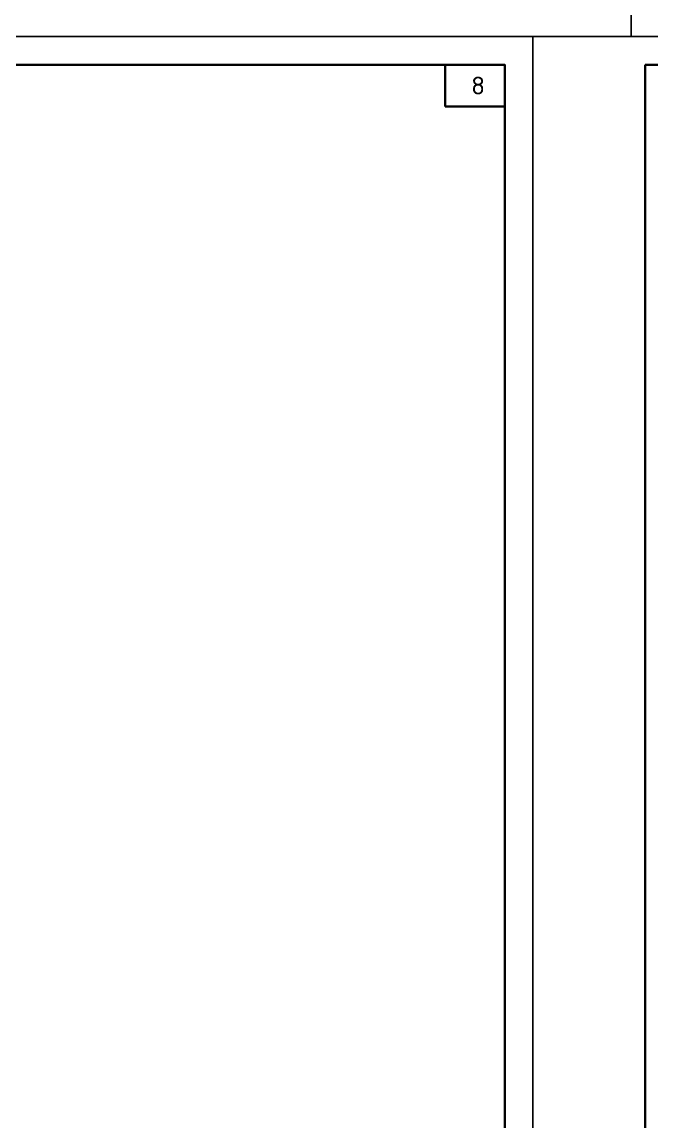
# Model space of a CAD drawing. Extents: x -12289450 to -10763036, y -7834513 to -6150123.
# Drawn here: x -11243320 to -11235252, y -7708437 to -7694349 of the extents above; entities that cross this region are included whole.
import ezdxf

# ---------------------------------------------------------------- set-up
doc = ezdxf.new("R2010")
doc.units = 0
doc.header["$LTSCALE"] = 25
doc.layers.add('ArchiCAD', color=7, linetype='Continuous')
doc.layers.add('Новое', color=51, linetype='Continuous')
doc.styles.get("Standard").update_dxf_attribs({"font": 'arial.ttf'})

msp = doc.modelspace()

# ---------------------------------------------------------------- linework, layer by layer
at = {"layer": 'ArchiCAD', "color": 7, "linetype": 'Continuous', "lineweight": 35}
for points in [[(-11265578.5, -7694896.2), (-11237138.6, -7694896.2), (-11237138.6, -7715560.1), (-11265578.5, -7715560.1)], [(-11235338.6, -7694896.2), (-11206898.7, -7694896.2), (-11206898.7, -7715560.1), (-11235338.6, -7715560.1)]]:
    msp.add_lwpolyline(points, close=True, dxfattribs=at)
at = {"layer": 'ArchiCAD', "color": 7, "linetype": 'Continuous', "lineweight": 35, "extrusion": (1, 0, 0), "elevation": -11237900.4}
msp.add_lwpolyline([(-7694896.2, 0), (-7695429.4, 0)], dxfattribs=at)
at = {"layer": 'ArchiCAD', "color": 7, "linetype": 'Continuous', "lineweight": 35, "extrusion": (0, 1, 0), "elevation": -7695429.4}
msp.add_lwpolyline([(11237900.4, 0), (11237138.6, 0)], dxfattribs=at)
at = {"layer": 'Новое', "color": 7, "linetype": 'Continuous'}
for points in [[(-11267018.5, -7672261.3), (-11235518.6, -7672261.3), (-11235518.6, -7694536.2), (-11267018.5, -7694536.2)], [(-11267018.5, -7672261.3), (-11235518.6, -7672261.3), (-11235518.6, -7694536.2), (-11267018.5, -7694536.2)], [(-11235518.6, -7672261.3), (-11204018.7, -7672261.3), (-11204018.7, -7694536.2), (-11235518.6, -7694536.2)], [(-11235518.6, -7672261.3), (-11204018.7, -7672261.3), (-11204018.7, -7694536.2), (-11235518.6, -7694536.2)], [(-11267018.5, -7694536.2), (-11236778.6, -7694536.2), (-11236778.6, -7715920.1), (-11267018.5, -7715920.1)], [(-11267018.5, -7694536.2), (-11236778.6, -7694536.2), (-11236778.6, -7715920.1), (-11267018.5, -7715920.1)], [(-11236778.6, -7694536.2), (-11206538.7, -7694536.2), (-11206538.7, -7715920.1), (-11236778.6, -7715920.1)], [(-11236778.6, -7694536.2), (-11206538.7, -7694536.2), (-11206538.7, -7715920.1), (-11236778.6, -7715920.1)]]:
    msp.add_lwpolyline(points, close=True, dxfattribs=at)

# ---------------------------------------------------------------- texts
at = {"insert": (-11237569, -7695048.5), "char_height": 228.541, "width": 435.317, "attachment_point": 1}
msp.add_mtext('{\\Fsimplex|c0;8}', dxfattribs=at)

doc.saveas('drawing.dxf')
